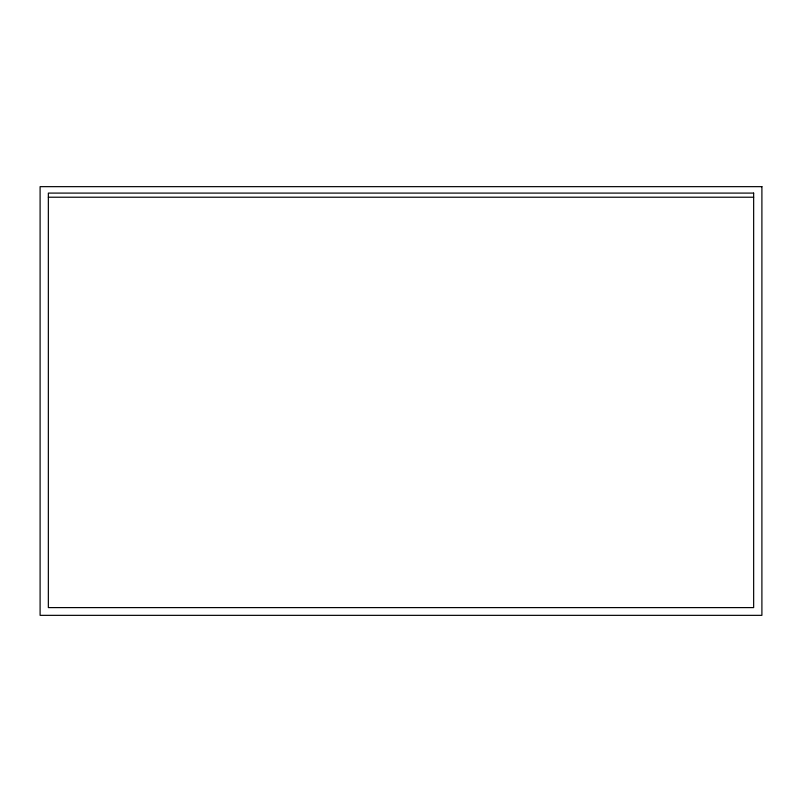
<?xml version="1.0" encoding="UTF-8"?>
<svg xmlns="http://www.w3.org/2000/svg" width="802" height="802" viewBox="0 0 802 802"><rect width="100%" height="100%" fill="white"/><g stroke="black" fill="none" stroke-linecap="round" stroke-linejoin="round"><path stroke-width="1.2" d="M48.351 197.222L753.649 197.222M761.9 186.655L40.1 186.655L40.1 615.345L761.9 615.345L761.9 186.655M753.649 193.092L48.351 193.092L48.351 607.605L753.649 607.605L753.649 193.092"/></g></svg>
